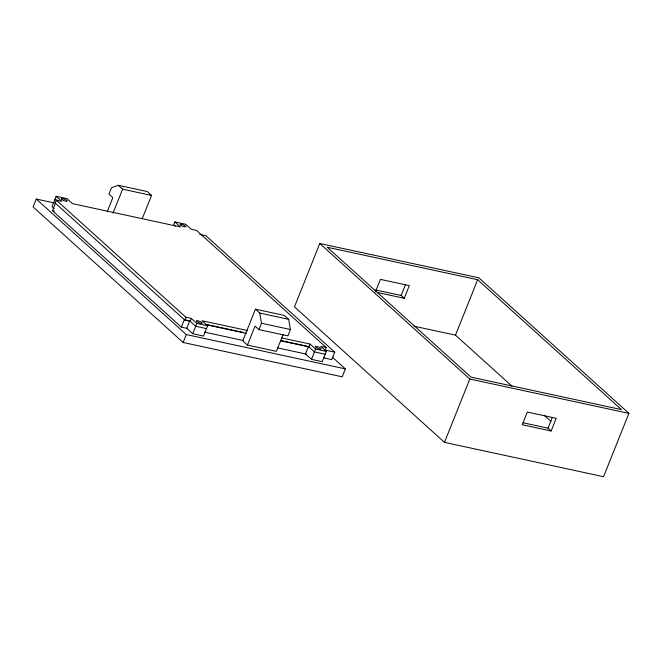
<?xml version="1.0" encoding="UTF-8"?>
<svg xmlns="http://www.w3.org/2000/svg" width="662" height="662" viewBox="0 0 662 662"><rect width="100%" height="100%" fill="white"/><g stroke="black" fill="none" stroke-linecap="round" stroke-linejoin="round"><path stroke-width="0.99" d="M54.392 202.953L36.269 199.039L33.1 206.958L183.117 342.486L342.204 376.819L345.374 368.899L332.357 357.149M175.19 226.09L173.742 224.782L174.884 221.927L180.436 226.942L72.472 203.639L66.928 198.633L56.154 196.308L52.033 206.602L54.201 208.563M56.311 200.156L55.169 203.002L184.797 320.11L190.184 321.277L191.326 318.422L185.939 317.263L56.311 200.156L61.698 201.314L56.154 196.308M187.412 328.443L181.355 327.136L52.439 210.665L55.409 203.226M107.153 211.865L112.854 197.615L108.949 194.082L111.481 187.751L118.308 185.302L147.237 191.541L151.532 195.422L142.322 218.452M113.012 213.172L122.611 189.183L118.308 185.302M181.355 327.136L184.334 319.688L190.391 320.996M184.797 320.11L185.939 317.263M183.117 342.486L186.287 334.567L36.269 199.039M247.505 330.545L202.1 320.747L207.645 325.762L203.532 336.056L192.758 333.731L196.871 323.437L191.326 318.422M247.456 345.084L255.06 326.085L258.966 329.61L287.887 335.857L290.428 329.519L288.657 319.307L284.362 315.426L255.441 309.179L242.772 340.847L247.456 345.084L276.385 351.332L283.22 334.227M258.966 329.61L261.498 323.279L259.736 313.06L255.441 309.179M319.796 243.5L294.466 306.837L444.483 442.365L603.562 476.698L628.9 413.361L478.883 277.833L319.796 243.5L469.813 379.028L628.9 413.361M281.805 337.951L310.056 344.05L308.922 346.896L280.671 340.798M325.083 350.388L326.225 347.533L320.838 346.375L326.383 351.381L322.262 361.675L311.488 359.35L315.608 349.056L310.056 344.05M199.758 234.373L205.816 235.68L334.74 352.151L331.77 359.598L323.693 357.852M375.337 292.041L380.402 279.372L409.323 285.612L404.259 298.281L377.332 292.472M404.259 298.281L401.131 295.459L405.475 284.602M511.949 386.145L455.497 335.146L477.666 279.72L327.26 247.257L471.03 377.141L621.436 409.604L477.666 279.72M444.483 442.365L469.813 379.028M551.156 430.987L522.227 424.747L527.3 412.078L556.221 418.318L551.156 430.987L548.028 428.165L552.373 417.308M122.611 189.183L151.532 195.422M174.884 221.927L185.658 224.252L191.21 229.267L196.597 230.434L326.225 347.533M52.439 210.665L54.458 211.104M375.205 289.857L401.131 295.459M414.114 326.209L455.497 335.146M259.736 313.06L288.657 319.307M261.498 323.279L290.428 329.519M207.554 324.703L242.88 332.324M281.242 340.607L307.491 346.267M324.645 349.975L334.74 352.151M206.006 324.686L246.363 333.4M196.871 323.437L207.645 325.762M315.608 349.056L326.383 351.381M206.511 328.609L195.737 326.283L189.721 320.855L186.742 328.294L192.758 333.731M325.241 354.236L314.467 351.911L308.459 346.483L305.48 353.922L311.488 359.35M204.575 332.142L242.937 340.425M277.254 347.831L306.531 354.145M186.287 334.567L345.374 368.899M523.096 422.778L548.028 428.165M544.073 415.157L550.958 421.38M55.012 199.154L57.18 201.116M61.558 198.716L61.434 198.881A3.087 0.77 21.8 0 0 62.807 200.114L63.486 200.462A3.087 0.77 21.8 0 0 67.069 201.231L67.185 201.066A3.087 0.77 21.8 0 0 65.819 199.833L65.133 199.485A3.087 0.77 21.8 0 0 61.558 198.716M315.468 346.458L315.344 346.623A3.087 0.77 21.8 0 0 316.709 347.864L317.396 348.204A3.087 0.77 21.8 0 0 320.979 348.973L321.095 348.808A3.087 0.77 21.8 0 0 319.729 347.575L319.043 347.227A3.087 0.77 21.8 0 0 315.468 346.458M180.312 224.327L180.172 224.492A3.087 0.77 21.8 0 0 184.35 226.818L185.923 226.71A3.087 0.77 21.8 0 0 181.744 224.377L180.312 224.327M196.755 320.822L196.614 320.979A3.087 0.77 21.8 0 0 200.793 323.313L202.357 323.197A3.087 0.77 21.8 0 0 198.178 320.871L196.755 320.822"/></g></svg>
